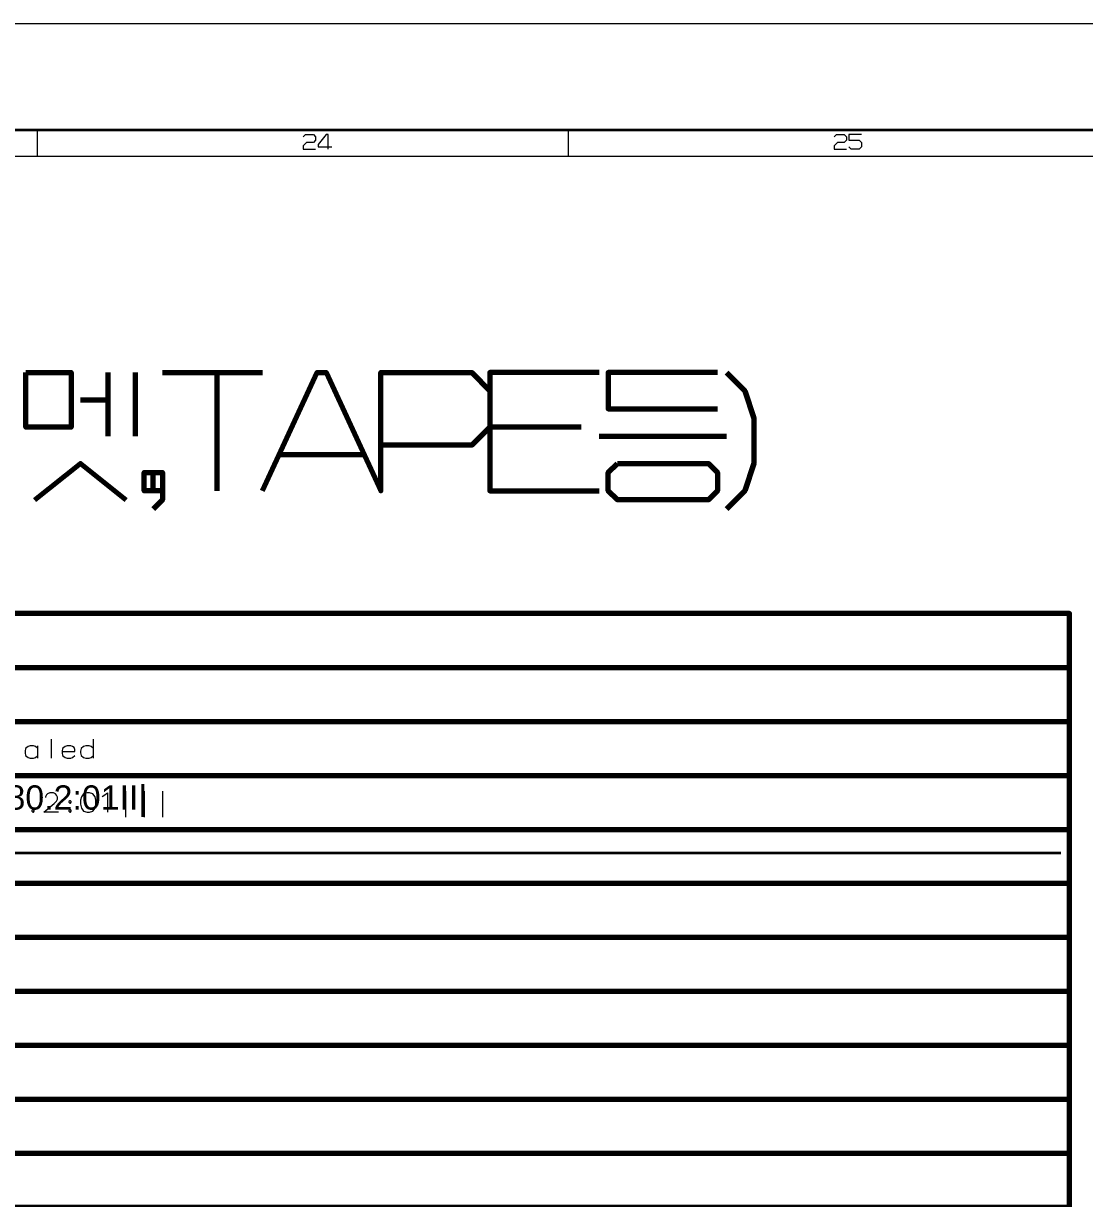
# Model space of a CAD drawing. Header units: millimetres. Extents: x 0 to 174, y 0 to 33.
# Drawn here: x 91.23 to 99.1, y 24.4 to 33.11 of the extents above; entities that cross this region are included whole.
import ezdxf

# ---------------------------------------------------------------- set-up
doc = ezdxf.new("R2010")
doc.units = ezdxf.units.MM
doc.layers.add('BOM_OCR_TEXT', color=7, linetype='Continuous')
doc.layers.add('BOM_ORIGINAL_OUTLINES', color=7, linetype='Continuous')
doc.layers.add('PDF_Geomertry', color=7, linetype='Continuous', true_color=0x405f80)
doc.styles.get("Standard").update_dxf_attribs({"font": 'arial.ttf'})

msp = doc.modelspace()

# ---------------------------------------------------------------- linework, layer by layer
at = {"layer": 'BOM_ORIGINAL_OUTLINES', "color": 18, "lineweight": 13, "true_color": 0x260000}
for points in [[(91.4394, 27.8049), (91.4394, 27.6631)], [(91.7526, 27.6631), (91.7526, 27.8049)], [(91.3411, 27.734), (91.3228, 27.75), (91.309, 27.7546), (91.2839, 27.7546), (91.2679, 27.75), (91.2497, 27.734), (91.2451, 27.7157), (91.2451, 27.7019), (91.2497, 27.6837), (91.2679, 27.6676), (91.2839, 27.6631), (91.309, 27.6631), (91.3228, 27.6676), (91.3411, 27.6837)], [(91.3411, 27.6631), (91.3411, 27.7546)], [(91.5194, 27.7111), (91.6154, 27.7111), (91.6154, 27.7271), (91.6086, 27.7408), (91.5971, 27.75), (91.5835, 27.7546), (91.5582, 27.7546), (91.5422, 27.75), (91.524, 27.734), (91.5194, 27.7157), (91.5194, 27.7019), (91.524, 27.6837), (91.5422, 27.6676), (91.5582, 27.6631), (91.5835, 27.6631), (91.5971, 27.6676), (91.6154, 27.6837)], [(91.7526, 27.734), (91.7343, 27.75), (91.7206, 27.7546), (91.6954, 27.7546), (91.6794, 27.75), (91.6611, 27.734), (91.6565, 27.7157), (91.6565, 27.7019), (91.6611, 27.6837), (91.6794, 27.6676), (91.6954, 27.6631), (91.7206, 27.6631), (91.7343, 27.6676), (91.7526, 27.6837)], [(91.4943, 27.2629), (91.3846, 27.2629), (91.4622, 27.3269), (91.4782, 27.3451), (91.4851, 27.3589), (91.4851, 27.3726), (91.4782, 27.3886), (91.4714, 27.3978), (91.4554, 27.4046), (91.4279, 27.4046), (91.4119, 27.3978), (91.4051, 27.3908), (91.396, 27.3772), (91.396, 27.3703)], [(91.8165, 27.3794), (91.8303, 27.3864), (91.8554, 27.4046), (91.8554, 27.2629)], [(91.9926, 27.224), (91.9926, 27.32), (91.9926, 27.4183)], [(92.1297, 27.224), (92.1297, 27.32), (92.1297, 27.4183)], [(92.2669, 27.224), (92.2669, 27.32), (92.2669, 27.4183)]]:
    msp.add_lwpolyline(points, dxfattribs=at)
for points in [[(91.7046, 27.4046), (91.6794, 27.3978), (91.6635, 27.3749), (91.6565, 27.3521), (91.6565, 27.3224), (91.6635, 27.2926), (91.6794, 27.2697), (91.7046, 27.2629), (91.7229, 27.2629), (91.7481, 27.2697), (91.764, 27.2926), (91.7708, 27.32), (91.7708, 27.3521), (91.764, 27.3749), (91.7481, 27.3978), (91.7229, 27.4046), (91.7046, 27.4046)], [(91.3136, 27.2697), (91.3136, 27.2743), (91.3068, 27.2811), (91.3022, 27.2811), (91.2954, 27.2743), (91.2954, 27.2697), (91.3022, 27.2629), (91.3068, 27.2629)], [(91.5765, 27.3292), (91.5811, 27.3292), (91.5879, 27.336), (91.5879, 27.3406), (91.5811, 27.3475), (91.5765, 27.3475), (91.5697, 27.3406), (91.5697, 27.336), (91.5765, 27.3292)], [(91.5879, 27.2697), (91.5879, 27.2743), (91.5811, 27.2811), (91.5765, 27.2811), (91.5697, 27.2743), (91.5697, 27.2697), (91.5765, 27.2629), (91.5811, 27.2629)]]:
    msp.add_lwpolyline(points, close=True, dxfattribs=at)
at = {"layer": 'PDF_Geomertry', "color": 7, "lineweight": 13}
for points in [[(0, 33.1111), (173.6221, 33.1111)], [(91.3386, 32.1268), (91.3386, 32.3236)], [(93.3071, 32.2717), (93.324, 32.2885), (93.3831, 32.2885), (93.3999, 32.2717), (93.3999, 32.2464), (93.3831, 32.2294), (93.3324, 32.2294), (93.3071, 32.2042), (93.3071, 32.1789), (93.3999, 32.1789)], [(93.4935, 32.1789), (93.4935, 32.2885), (93.4767, 32.2885), (93.4176, 32.2126), (93.4176, 32.1957), (93.5189, 32.1957)], [(95.2756, 32.1268), (95.2756, 32.3236)], [(97.2442, 32.2717), (97.261, 32.2885), (97.32, 32.2885), (97.3369, 32.2717), (97.3369, 32.2464), (97.32, 32.2294), (97.2694, 32.2294), (97.2442, 32.2042), (97.2442, 32.1789), (97.3369, 32.1789)], [(97.4474, 32.2885), (97.3546, 32.2885), (97.3546, 32.2464), (97.4306, 32.2464), (97.4474, 32.2294), (97.4474, 32.1957), (97.4306, 32.1789), (97.3715, 32.1789), (97.3546, 32.1957)]]:
    msp.add_lwpolyline(points, dxfattribs=at)
at = {"layer": 'PDF_Geomertry', "color": 7, "lineweight": 35}
msp.add_lwpolyline([(0.7874, 0.7882), (0.7874, 32.3236), (172.8346, 32.3236), (172.8346, 0.7882)], close=True, dxfattribs=at)
at = {"layer": 'PDF_Geomertry', "color": 7, "lineweight": 13}
msp.add_lwpolyline([(0.9843, 0.9851), (0.9843, 32.1268), (172.6378, 32.1268), (172.6378, 0.9851)], close=True, dxfattribs=at)
at = {"layer": 'PDF_Geomertry', "color": 7, "lineweight": 70}
for points in [[(91.2507, 30.5229), (91.5881, 30.5229), (91.5881, 30.1179), (91.2507, 30.1179), (91.2507, 30.5229)], [(95.6375, 29.8481), (96.3125, 29.8481), (96.38, 29.7806), (96.38, 29.6456), (96.3125, 29.5781), (95.6375, 29.5781), (95.57, 29.6456), (95.57, 29.7806), (95.6375, 29.8481)]]:
    msp.add_lwpolyline(points, close=True, dxfattribs=at)
for points in [[(91.8581, 30.5229), (91.8581, 30.0504)], [(92.0606, 30.5229), (92.0606, 30.0504)], [(92.2631, 30.5229), (93.0054, 30.5229)], [(92.6679, 30.5229), (92.6679, 29.6456)], [(93.0054, 29.6456), (93.4103, 30.5229), (93.4778, 30.5229), (93.8828, 29.6456), (93.8828, 30.5229), (94.5576, 30.5229), (94.6926, 30.3879), (94.6926, 30.1179), (94.5576, 29.9829), (93.8828, 29.9829)], [(95.5026, 30.5229), (94.6926, 30.5229), (94.6926, 29.6456), (95.5026, 29.6456)], [(96.38, 30.5229), (95.57, 30.5229), (95.57, 30.2529), (96.38, 30.2529)], [(96.4475, 30.5229), (96.5825, 30.3879), (96.6499, 30.1854), (96.6499, 29.8481), (96.5825, 29.6456), (96.4475, 29.5106)], [(91.6556, 30.3204), (91.8581, 30.3204)], [(95.3676, 30.1179), (94.6926, 30.1179)], [(95.5026, 30.0504), (96.4475, 30.0504)], [(93.1404, 29.9154), (93.7478, 29.9154)], [(91.3181, 29.5781), (91.6556, 29.8481), (91.9931, 29.5781)], [(92.2631, 29.6456), (92.1281, 29.6456), (92.1281, 29.7806), (92.2631, 29.7806), (92.2631, 29.5781), (92.1956, 29.5106)], [(92.1956, 29.6456), (92.1956, 29.7806)]]:
    msp.add_lwpolyline(points, dxfattribs=at)
at = {"layer": 'PDF_Geomertry', "color": 165, "lineweight": 70, "true_color": 0x5267a5}
for points in [[(70.2461, 27.1347), (70.2461, 26.7346), (71.3026, 26.7346), (71.3026, 27.1347), (75.611, 27.1347), (75.611, 27.535), (83.901, 27.535), (83.901, 27.9353), (85.7837, 27.9353), (85.7837, 28.3354), (98.9892, 28.3354), (98.9892, 28.7357), (85.7837, 28.7357)], [(70.2461, 26.7346), (70.2461, 26.3343), (71.3026, 26.3343), (71.3026, 26.7346), (75.611, 26.7346), (75.611, 27.1347), (83.901, 27.1347), (83.901, 27.535), (85.7837, 27.535), (85.7837, 27.9353), (98.9892, 27.9353), (98.9892, 28.3354)], [(70.2461, 26.3343), (70.2461, 25.934), (71.3026, 25.934), (71.3026, 26.3343), (75.611, 26.3343), (75.611, 26.7346), (83.901, 26.7346), (83.901, 27.1347), (85.7837, 27.1347), (85.7837, 27.535), (98.9892, 27.535), (98.9892, 27.9353)], [(70.2461, 25.934), (70.2461, 25.5339), (71.3026, 25.5339), (71.3026, 25.934), (75.611, 25.934), (75.611, 26.3343), (83.901, 26.3343), (83.901, 26.7346), (85.7837, 26.7346), (85.7837, 27.1347), (98.9892, 27.1347), (98.9892, 27.535)], [(70.2461, 25.5339), (70.2461, 25.1336), (71.3026, 25.1336), (71.3026, 25.5339), (75.611, 25.5339), (75.611, 25.934), (83.901, 25.934), (83.901, 26.3343), (85.7837, 26.3343), (85.7837, 26.7346), (98.9892, 26.7346), (98.9892, 27.1347)], [(70.2461, 25.1336), (70.2461, 24.7333), (71.3026, 24.7333), (71.3026, 25.1336), (75.611, 25.1336), (75.611, 25.5339), (83.901, 25.5339), (83.901, 25.934), (85.7837, 25.934), (85.7837, 26.3343), (98.9892, 26.3343), (98.9892, 26.7346)], [(70.2461, 24.7333), (70.2461, 24.3332), (71.3026, 24.3332), (71.3026, 24.7333), (75.611, 24.7333), (75.611, 25.1336), (83.901, 25.1336), (83.901, 25.5339), (85.7837, 25.5339), (85.7837, 25.934), (98.9892, 25.934), (98.9892, 26.3343)], [(70.2461, 24.3332), (70.2461, 23.9329), (71.3026, 23.9329), (71.3026, 24.3332), (75.611, 24.3332), (75.611, 24.7333), (83.901, 24.7333), (83.901, 25.1336), (85.7837, 25.1336), (85.7837, 25.5339), (98.9892, 25.5339), (98.9892, 25.934)], [(70.2461, 23.9329), (70.2461, 23.5326), (71.3026, 23.5326), (71.3026, 23.9329), (75.611, 23.9329), (75.611, 24.3332), (83.901, 24.3332), (83.901, 24.7333), (85.7837, 24.7333), (85.7837, 25.1336), (98.9892, 25.1336), (98.9892, 25.5339)], [(70.2461, 23.5326), (70.2461, 23.1324), (71.3026, 23.1324), (71.3026, 23.5326), (75.611, 23.5326), (75.611, 23.9329), (83.901, 23.9329), (83.901, 24.3332), (85.7837, 24.3332), (85.7837, 24.7333), (98.9892, 24.7333), (98.9892, 25.1336)], [(70.2461, 23.1324), (70.2461, 22.7322), (71.3026, 22.7322), (71.3026, 23.1324), (75.611, 23.1324), (75.611, 23.5326), (83.901, 23.5326), (83.901, 23.9329), (85.7837, 23.9329), (85.7837, 24.3332), (98.9892, 24.3332), (98.9892, 24.7333)]]:
    msp.add_lwpolyline(points, dxfattribs=at)
at = {"layer": 'PDF_Geomertry', "color": 1, "lineweight": 35}
msp.add_lwpolyline([(70.3032, 26.9596), (98.9257, 26.9596)], dxfattribs=at)

# ---------------------------------------------------------------- texts
at = {"layer": 'BOM_OCR_TEXT', "insert": (85.8475, 27.4611), "char_height": 0.18, "width": 13.068889, "attachment_point": 1}
msp.add_mtext('+ZUH-451+SO_A3352244|KL IPP-KAR KBLSI|80.2:01II|', dxfattribs=at)

doc.saveas('drawing.dxf')
